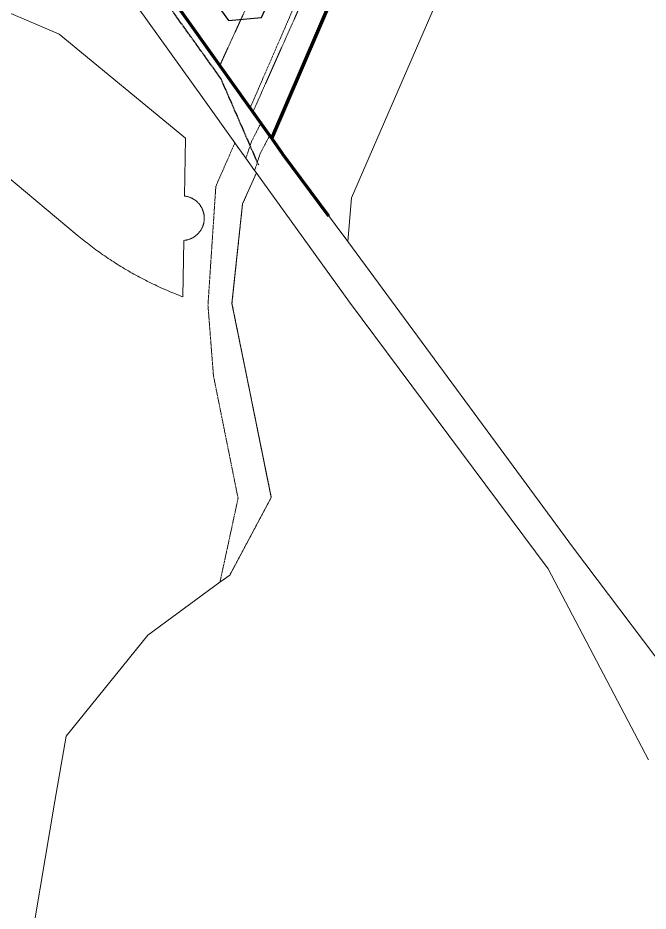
# Model space of a CAD drawing. Extents: x 294483 to 298733, y 6233899 to 6239242.
# Drawn here: x 296022 to 296413, y 6235127 to 6235681 of the extents above; entities that cross this region are included whole.
import ezdxf

# ---------------------------------------------------------------- set-up
doc = ezdxf.new("R2010")
doc.units = 0
for name, pattern in [('Cable Exist OH', [1, 1, 0]), ('DASHED', [0.75, 0.5, -0.25]), ('HIDDEN', [9.525, 6.35, -3.175]), ('HIDDEN2', [0.1875, 0.125, -0.0625])]:
    doc.linetypes.add(name, pattern=pattern)
for name, color, linetype, lineweight in [('Cadastre Buildings_SP_EXT', 9, 'Continuous', 5), ('Cadastre Easements_SP_EXT', 9, 'Continuous', 5), ('Cadastre Land Parcels_SP_EXT', 9, 'Continuous', 5), ('Cadastre Other Property_SP_EXT', 9, 'HIDDEN', 5), ('Cadastre Roads_SP_EXT', 94, 'Continuous', 15)]:
    doc.layers.add(name, color=color, linetype=linetype, lineweight=lineweight)
doc.layers.add('Mains_HV_EXT', color=1, linetype='Continuous', lineweight=25, true_color=0xff0000)
doc.layers.add('Notes', color=7, linetype='Continuous')

msp = doc.modelspace()

# ---------------------------------------------------------------- linework, layer by layer
at = {"layer": 'Cadastre Buildings_SP_EXT', "linetype": 'Continuous'}
msp.add_lwpolyline([(296286.61201, 6235703.03308), (296228.679, 6235569.18908), (296226.28199, 6235542.03609), (296366.163, 6235351.93706), (296438.365, 6235256.61704), (296450.84298, 6235240.14505), (296451.86398, 6235238.79905), (296514.605, 6235355.66906), (296514.605, 6235355.66906), (296688.66599, 6235679.90107), (296691.06498, 6235684.36807)], dxfattribs=at)
at = {"layer": 'Cadastre Easements_SP_EXT', "linetype": 'DASHED'}
for points in [[(296225.61408, 6235822.46087), (296146.8448, 6235650.83187), (296165.67124, 6235624.58907), (296167.4161, 6235622.158), (296241.74002, 6235788.67015)], [(296232.23797, 6235777.74611), (296165.67124, 6235624.58907), (296167.4161, 6235622.158), (296172.37476, 6235615.24565), (296166.69309, 6235604.12035), (296163.10253, 6235593.60121), (296157.73162, 6235601.10348), (296156.29924, 6235603.1065), (296144.51284, 6235576.26666), (296144.20014, 6235571.70531), (296139.62364, 6235502.46578), (296143.0374, 6235458.89017), (296158.29859, 6235382.89064), (296147.03307, 6235330.85539), (296153.11941, 6235335.31438), (296178.90257, 6235383.46108), (296163.16247, 6235460.97608), (296154.49055, 6235503.68024), (296161.08111, 6235565.26883), (296169.61432, 6235584.5021), (296168.55092, 6235585.98814), (296171.96381, 6235596.45081), (296177.83743, 6235607.62998), (296179.20315, 6235605.72585), (296249.62121, 6235769.69786)]]:
    msp.add_lwpolyline(points, dxfattribs=at)
at = {"layer": 'Cadastre Land Parcels_SP_EXT', "linetype": 'Continuous'}
for points in [[(296027.76248, 6235816.8279), (296146.84474, 6235650.83192), (296165.67125, 6235624.58909), (296167.41609, 6235622.158), (296172.37481, 6235615.24562), (296177.83748, 6235607.62994), (296179.20319, 6235605.72575), (296249.62125, 6235769.69785)], [(296008.17022, 6234979.52177), (296044.77172, 6235195.20741), (296051.62307, 6235235.58681), (296102.34401, 6235298.11005), (296147.03316, 6235330.85549), (296153.11936, 6235335.31443), (296178.9026, 6235383.46109), (296163.16243, 6235460.97597), (296154.49064, 6235503.68029), (296161.08114, 6235565.26879), (296169.61433, 6235584.50216), (296168.55098, 6235585.98818), (296163.10245, 6235593.60113), (296157.73165, 6235601.10339), (296156.29925, 6235603.1066), (296137.22029, 6235629.76574), (296011.46335, 6235805.48051)], [(296249.62098, 6235769.69803), (296179.20301, 6235605.7261), (296179.20301, 6235605.7261), (296185.864, 6235596.33405), (296226.282, 6235542.03608), (296228.679, 6235569.18908), (296286.61203, 6235703.03305)], [(296000.65073, 6235594.25726), (296058.60488, 6235545.9387), (296059.63227, 6235545.08655), (296060.66444, 6235544.24254), (296061.70146, 6235543.40249), (296062.74423, 6235542.56863), (296063.79097, 6235541.74175), (296064.84248, 6235540.91999), (296065.89974, 6235540.10521), (296066.96096, 6235539.29564), (296068.02705, 6235538.49403), (296069.098, 6235537.69753), (296070.17203, 6235536.90704), (296071.25181, 6235536.12371), (296072.33645, 6235535.34541), (296073.42585, 6235534.57418), (296074.51923, 6235533.80895), (296075.61747, 6235533.05185), (296076.71978, 6235532.29979), (296077.82605, 6235531.55382), (296078.9371, 6235530.81483), (296080.05221, 6235530.08193), (296081.1713, 6235529.35611), (296082.29524, 6235528.63637), (296083.42396, 6235527.92468), (296084.55594, 6235527.21801), (296085.69181, 6235526.51842), (296086.83262, 6235525.82483), (296087.97653, 6235525.13831), (296089.12441, 6235524.45886), (296090.27724, 6235523.7855), (296091.43307, 6235523.12009), (296092.59297, 6235522.46077), (296093.75772, 6235521.80852), (296094.92477, 6235521.16228), (296096.09589, 6235520.52311), (296097.27089, 6235519.891), (296098.45004, 6235519.2649), (296099.6322, 6235518.6479), (296100.81762, 6235518.03584), (296102.00773, 6235517.43288), (296103.2003, 6235516.83593), (296104.39686, 6235516.24507), (296105.59571, 6235515.66216), (296106.79933, 6235515.08641), (296108.00533, 6235514.51861), (296109.21452, 6235513.95584), (296110.42847, 6235513.40111), (296111.64393, 6235512.85336), (296112.86345, 6235512.31374), (296114.08606, 6235511.77915), (296115.31185, 6235511.25348), (296116.53994, 6235510.73391), (296117.7713, 6235510.22238), (296119.00654, 6235509.71685), (296120.24408, 6235509.22033), (296121.48489, 6235508.72991), (296122.728, 6235508.24744), (296123.9734, 6235507.77097), (296124.62812, 6235542.6893), (296124.95557, 6235542.71721), (296125.28205, 6235542.75413), (296125.60746, 6235542.79794), (296125.93111, 6235542.84971), (296126.2537, 6235542.90933), (296126.57532, 6235542.97691), (296126.89518, 6235543.05243), (296127.21309, 6235543.13493), (296127.52843, 6235543.2253), (296127.84193, 6235543.32352), (296128.15365, 6235543.42873), (296128.46193, 6235543.54082), (296128.76747, 6235543.66078), (296129.07046, 6235543.78868), (296129.36902, 6235543.92339), (296129.66591, 6235544.06508), (296129.95846, 6235544.21365), (296130.24837, 6235544.36903), (296130.53316, 6235544.53138), (296130.81441, 6235544.70151), (296131.09142, 6235544.87862), (296131.36419, 6235545.0605), (296131.63263, 6235545.25032), (296131.89683, 6235545.44598), (296132.15591, 6235545.64756), (296132.40996, 6235545.85487), (296132.65879, 6235546.06917), (296132.90338, 6235546.28929), (296133.14215, 6235546.51525), (296133.3749, 6235546.74606), (296133.60254, 6235546.9827), (296133.82434, 6235547.22518), (296134.04014, 6235547.47251), (296134.2501, 6235547.72576), (296134.45415, 6235547.9828), (296134.65149, 6235548.24559), (296134.8429, 6235548.51236), (296135.02752, 6235548.78389), (296135.20639, 6235549.05825), (296135.37679, 6235549.33845), (296135.54214, 6235549.62252), (296135.69999, 6235549.9104), (296135.85104, 6235550.20207), (296135.99547, 6235550.49763), (296136.13238, 6235550.79602), (296136.2625, 6235551.09821), (296136.38519, 6235551.40322), (296136.49949, 6235551.71), (296136.60717, 6235552.02067), (296136.70725, 6235552.33319), (296136.79991, 6235552.64853), (296136.88586, 6235552.96565), (296136.96342, 6235553.28462), (296137.03276, 6235553.60535), (296137.09539, 6235553.92803), (296137.14971, 6235554.25142), (296137.19573, 6235554.57666), (296137.23513, 6235554.90278), (296137.26613, 6235555.2297), (296137.28892, 6235555.55742), (296137.3042, 6235555.88601), (296137.31207, 6235556.21443), (296137.31569, 6235556.54374), (296137.31109, 6235556.87384), (296137.29899, 6235557.20279), (296137.27779, 6235557.53253), (296137.25006, 6235557.86122), (296137.21393, 6235558.18867), (296137.16967, 6235558.51497), (296137.11791, 6235558.84109), (296137.05873, 6235559.16501), (296136.99133, 6235559.48786), (296136.91563, 6235559.80948), (296136.83339, 6235560.12801), (296136.74285, 6235560.4453), (296136.64489, 6235560.76047), (296136.53792, 6235561.07246), (296136.42521, 6235561.38242), (296136.30428, 6235561.68911), (296136.17681, 6235561.99271), (296136.04193, 6235562.29419), (296135.89963, 6235562.59152), (296135.74999, 6235562.88567), (296135.59382, 6235563.17575), (296135.43023, 6235563.46168), (296135.2601, 6235563.74444), (296135.08352, 6235564.02109), (296134.89944, 6235564.29563), (296134.70979, 6235564.56513), (296134.51272, 6235564.82943), (296134.3099, 6235565.08956), (296134.10144, 6235565.34476), (296133.88644, 6235565.59474), (296133.66499, 6235565.83863), (296133.4378, 6235566.07836), (296133.20584, 6235566.31209), (296132.96725, 6235566.53972), (296132.72389, 6235566.76223), (296132.47488, 6235566.97865), (296132.22093, 6235567.18905), (296131.9622, 6235567.39337), (296131.6987, 6235567.59159), (296131.43026, 6235567.78274), (296131.15705, 6235567.96779), (296130.87986, 6235568.14578), (296130.59861, 6235568.31777), (296130.31259, 6235568.48269), (296130.02339, 6235568.64062), (296129.73021, 6235568.79141), (296129.43386, 6235568.93521), (296129.13344, 6235569.07204), (296128.83001, 6235569.20074), (296128.52412, 6235569.32344), (296128.21513, 6235569.43809), (296127.90305, 6235569.54383), (296127.58859, 6235569.64346), (296127.27262, 6235569.73613), (296126.95436, 6235569.81978), (296126.6338, 6235569.89636), (296126.31086, 6235569.96606), (296125.98729, 6235570.02665), (296125.66143, 6235570.08036), (296125.33487, 6235570.12603), (296125.0076, 6235570.16374), (296125.5981, 6235605.98978), (296047.33549, 6235670.55005), (295998.35355, 6235691.31537)], [(295998.35355, 6235691.31537), (296047.3354, 6235670.55014), (296125.5981, 6235605.98978), (296125.0076, 6235570.16374), (296125.33478, 6235570.12603), (296125.66135, 6235570.08036), (296125.98729, 6235570.02674), (296126.31086, 6235569.96606), (296126.63371, 6235569.89645), (296126.95436, 6235569.81978), (296127.27262, 6235569.73613), (296127.58859, 6235569.64346), (296127.90305, 6235569.54383), (296128.21513, 6235569.43818), (296128.52412, 6235569.32344), (296128.82993, 6235569.20074), (296129.13344, 6235569.07204), (296129.43377, 6235568.9353), (296129.73012, 6235568.7915), (296130.0233, 6235568.64062), (296130.31259, 6235568.48277), (296130.59861, 6235568.31786), (296130.87986, 6235568.14587), (296131.15705, 6235567.96779), (296131.43026, 6235567.78274), (296131.69862, 6235567.59159), (296131.9622, 6235567.39337), (296132.22093, 6235567.18905), (296132.47479, 6235566.97873), (296132.72389, 6235566.76223), (296132.96725, 6235566.53972), (296133.20575, 6235566.31209), (296133.4378, 6235566.07845), (296133.66499, 6235565.83863), (296133.88644, 6235565.59474), (296134.10144, 6235565.34476), (296134.3099, 6235565.08965), (296134.51263, 6235564.82943), (296134.7097, 6235564.56513), (296134.89944, 6235564.29572), (296135.08343, 6235564.02118), (296135.2601, 6235563.74444), (296135.43023, 6235563.46168), (296135.59373, 6235563.17575), (296135.74999, 6235562.88567), (296135.89963, 6235562.59152), (296136.04184, 6235562.29419), (296136.17681, 6235561.99271), (296136.30428, 6235561.68911), (296136.42521, 6235561.38242), (296136.53792, 6235561.07255), (296136.64489, 6235560.76056), (296136.74276, 6235560.4453), (296136.8333, 6235560.12801), (296136.91554, 6235559.80948), (296136.99124, 6235559.48786), (296137.05873, 6235559.1651), (296137.11782, 6235558.84109), (296137.16958, 6235558.51497), (296137.21393, 6235558.18867), (296137.24997, 6235557.86122), (296137.27779, 6235557.53262), (296137.29899, 6235557.20288), (296137.31101, 6235556.87384), (296137.31569, 6235556.54374), (296137.31198, 6235556.21443), (296137.30412, 6235555.88601), (296137.28883, 6235555.5575), (296137.26613, 6235555.2297), (296137.23504, 6235554.90278), (296137.19573, 6235554.57675), (296137.14971, 6235554.25151), (296137.09539, 6235553.92803), (296137.03276, 6235553.60544), (296136.96342, 6235553.28462), (296136.88577, 6235552.96565), (296136.79982, 6235552.64853), (296136.70725, 6235552.33319), (296136.60708, 6235552.02075), (296136.49949, 6235551.71009), (296136.38519, 6235551.40322), (296136.2625, 6235551.09821), (296136.13229, 6235550.79602), (296135.99547, 6235550.49763), (296135.85104, 6235550.20216), (296135.69991, 6235549.9104), (296135.54214, 6235549.62252), (296135.37679, 6235549.33845), (296135.2063, 6235549.05834), (296135.02752, 6235548.78389), (296134.84282, 6235548.51236), (296134.6514, 6235548.24568), (296134.45415, 6235547.9828), (296134.2501, 6235547.72576), (296134.04014, 6235547.4726), (296133.82425, 6235547.22518), (296133.60254, 6235546.9827), (296133.37482, 6235546.74606), (296133.14206, 6235546.51525), (296132.90338, 6235546.28929), (296132.65879, 6235546.06917), (296132.40987, 6235545.85496), (296132.15591, 6235545.64756), (296131.89683, 6235545.44598), (296131.63263, 6235545.25032), (296131.36419, 6235545.06058), (296131.09142, 6235544.87862), (296130.81441, 6235544.7016), (296130.53307, 6235544.53138), (296130.24828, 6235544.36912), (296129.95837, 6235544.21365), (296129.66582, 6235544.06508), (296129.36902, 6235543.92339), (296129.07037, 6235543.78868), (296128.76747, 6235543.66078), (296128.46184, 6235543.54082), (296128.15365, 6235543.42873), (296127.84193, 6235543.32352), (296127.52843, 6235543.2253), (296127.21309, 6235543.13493), (296126.89509, 6235543.05252), (296126.57532, 6235542.977), (296126.2537, 6235542.90933), (296125.93103, 6235542.84971), (296125.60746, 6235542.79794), (296125.28196, 6235542.75413), (296124.95557, 6235542.7173), (296124.62812, 6235542.6893), (296123.97331, 6235507.77097), (296122.72791, 6235508.24744), (296121.4848, 6235508.72991), (296120.24408, 6235509.22033), (296119.00654, 6235509.71685), (296117.77121, 6235510.22238), (296116.53994, 6235510.73391), (296115.31185, 6235511.25357), (296114.08606, 6235511.77915), (296112.86336, 6235512.31374), (296111.64393, 6235512.85345), (296110.42847, 6235513.40111), (296109.21443, 6235513.95584), (296108.00525, 6235514.51861), (296106.79933, 6235515.08641), (296105.59562, 6235515.66225), (296104.39677, 6235516.24507), (296103.20022, 6235516.83602), (296102.00773, 6235517.43297), (296100.81753, 6235518.03593), (296099.6322, 6235518.6479), (296098.44995, 6235519.26499), (296097.27089, 6235519.891), (296096.0958, 6235520.5232), (296094.92477, 6235521.16237), (296093.75772, 6235521.80861), (296092.59297, 6235522.46086), (296091.43307, 6235523.12018), (296090.27715, 6235523.7855), (296089.12441, 6235524.45886), (296087.97653, 6235525.13831), (296086.83254, 6235525.82483), (296085.69181, 6235526.51842), (296084.55585, 6235527.21801), (296083.42396, 6235527.92468), (296082.29524, 6235528.63637), (296081.1713, 6235529.35619), (296080.05221, 6235530.08202), (296078.9371, 6235530.81483), (296077.82596, 6235531.55382), (296076.71969, 6235532.29979), (296075.61747, 6235533.05185), (296074.51923, 6235533.80904), (296073.42576, 6235534.57418), (296072.33636, 6235535.34541), (296071.25181, 6235536.12371), (296070.17203, 6235536.90713), (296069.09791, 6235537.69753), (296068.02705, 6235538.49403), (296066.96096, 6235539.29564), (296065.89974, 6235540.1053), (296064.84248, 6235540.91999), (296063.79088, 6235541.74175), (296062.74423, 6235542.56863), (296061.70146, 6235543.40249), (296060.66444, 6235544.24254), (296059.63227, 6235545.08664), (296058.60488, 6235545.93879), (296000.65073, 6235594.25726)]]:
    msp.add_lwpolyline(points, dxfattribs=at)
at = {"layer": 'Cadastre Other Property_SP_EXT', "linetype": 'HIDDEN2'}
msp.add_lwpolyline([(296146.84498, 6235650.83208), (296167.41598, 6235622.15813), (296249.11139, 6235805.36734), (296279.82598, 6235831.79922), (296299.97154, 6235848.81159), (296325.49096, 6235872.4191), (296483.12199, 6236022.67009), (296635.73903, 6236170.22202), (296634.66896, 6236208.95307), (296453.89155, 6236037.04424), (296262.96076, 6235855.51447), (296225.61402, 6235822.46104), (296146.84498, 6235650.83208)], close=True, dxfattribs=at)
at = {"layer": 'Cadastre Roads_SP_EXT', "linetype": 'Continuous'}
for points in [[(296438.36496, 6235256.61706), (296366.163, 6235351.93702), (296226.28202, 6235542.03607), (296185.86404, 6235596.33404), (296179.20296, 6235605.72606), (296177.83802, 6235607.63002), (296172.37499, 6235615.24604), (296167.416, 6235622.15808), (296165.67099, 6235624.58905), (296146.845, 6235650.8321), (296027.76302, 6235816.8281)], [(296011.46302, 6235805.4801), (296137.22003, 6235629.76606), (296156.29901, 6235603.10709), (296157.73204, 6235601.10308), (296163.102, 6235593.60106), (296168.55099, 6235585.98805), (296169.61402, 6235584.50204), (296169.78798, 6235584.2501), (296169.90198, 6235584.09203), (296227.365, 6235504.3591), (296350.62799, 6235339.11706), (296412.70596, 6235220.87505)]]:
    msp.add_lwpolyline(points, dxfattribs=at)
at = {"layer": 'Mains_HV_EXT', "linetype": 'Cable Exist OH'}
for p, q in [((296147.65183, 6235642.97559), (296083.59088, 6235732.23112)), ((296171.07266, 6235589.32177), (296147.65183, 6235642.97559))]:
    msp.add_line(p, q, dxfattribs=at)
at = {"layer": 'Notes', "lineweight": 70}
for p, q in [((296179.14923, 6235605.80691), (296028.09953, 6235818.28248)), ((296179.14923, 6235605.80691), (296249.55349, 6235769.78686)), ((296179.14923, 6235605.80691), (296185.82604, 6235596.43653)), ((296214.61529, 6235557.79129), (296185.82604, 6235596.43653))]:
    msp.add_line(p, q, dxfattribs=at)
at = {"layer": 'Notes'}
msp.add_line((296060.5547, 6235808.5556), (296152.31505, 6235678.87717), dxfattribs=at)
at = {"layer": 'Notes', "flags": 128}
msp.add_lwpolyline([(296152.31505, 6235678.87717), (296172.80117, 6235680.86712), (296220.69205, 6235787.49376, -0.088738641), (296239.44096, 6235814.94862), (296246.43137, 6235822.06925)], format="xyb", dxfattribs=at)

doc.saveas('drawing.dxf')
